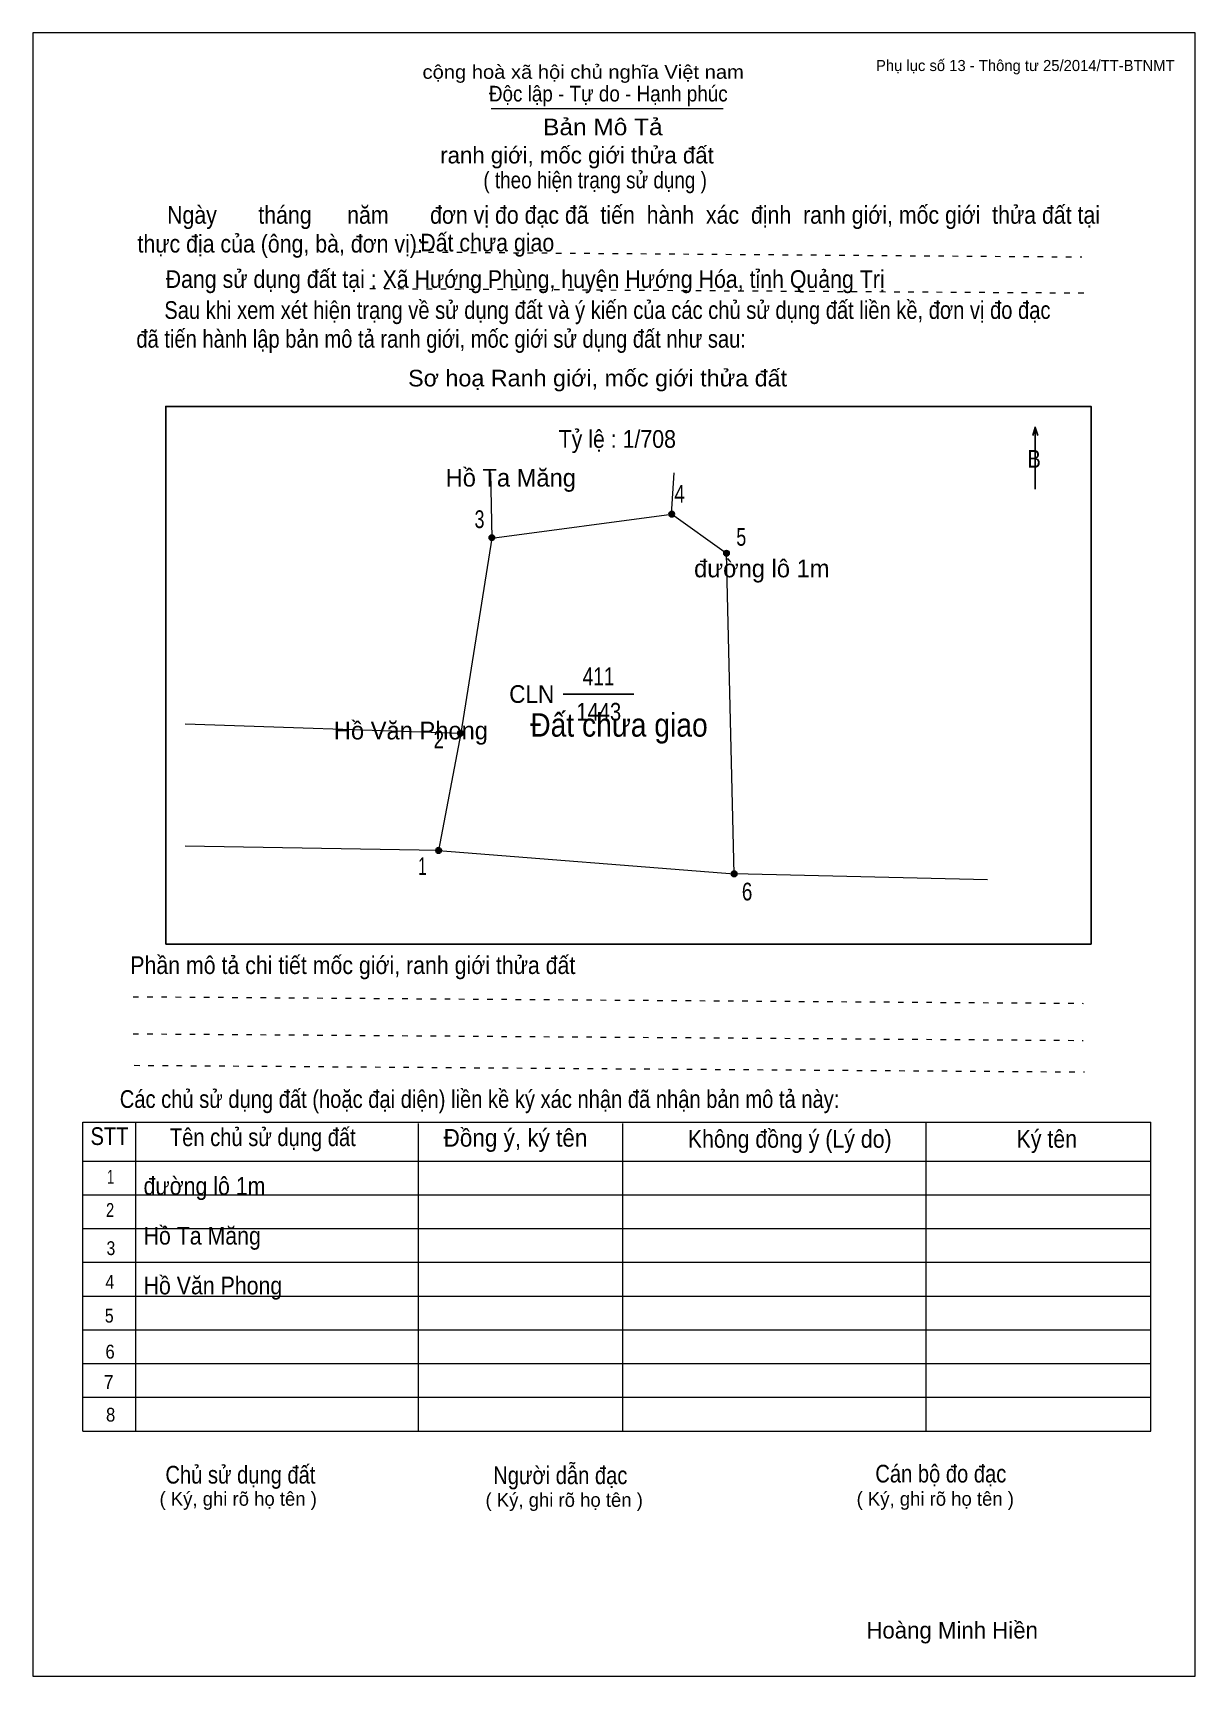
# Model space of a CAD drawing. Header units: centimetres. Extents: x 0 to 21, y 0 to 29.7.
import ezdxf
from ezdxf.enums import TextEntityAlignment as Align

# ---------------------------------------------------------------- set-up
doc = ezdxf.new("R2010")
doc.units = ezdxf.units.CM
doc.header["$LTSCALE"] = 0.13
doc.linetypes.add('DOTTED', pattern=[1.5, 0.3, -1.2])
for name, color, linetype, lineweight in [('1', 7, 'Continuous', 13), ('32', 7, 'Continuous', 25), ('33', 7, 'Continuous', 25), ('61', 7, 'Continuous', 13), ('62', 7, 'Continuous', 13)]:
    doc.layers.add(name, color=color, linetype=linetype, lineweight=lineweight)
for name, color, linetype in [('34', 7, 'Continuous'), ('45', 7, 'Continuous'), ('51', 7, 'Continuous'), ('63', 7, 'Continuous')]:
    doc.layers.add(name, color=color, linetype=linetype)

msp = doc.modelspace()

# ---------------------------------------------------------------- hatches: boundary and pattern name
at = {"layer": '32'}
for points in [[(11.5934, 21.0007, 1), (11.4934, 21.0007, 1)], [(8.3427, 20.5767, 1), (8.2427, 20.5767, 1)], [(12.5827, 20.294, 1), (12.4827, 20.294, 1)], [(7.7773, 17.0433, 1), (7.6773, 17.0433, 1)], [(7.3802, 14.9219, 1), (7.2802, 14.9219, 1)], [(12.7212, 14.5007, 1), (12.6212, 14.5007, 1)]]:
    msp.add_hatch(color=256, dxfattribs=at).paths.add_polyline_path(points)

# ---------------------------------------------------------------- linework, layer by layer
at = {"layer": '1'}
msp.add_lwpolyline([(21, 0), (21, 29.7), (0, 29.7), (0, 0)], close=True, dxfattribs=at)
at = {"layer": '32'}
for centre in [(11.5434, 21.0007), (8.2927, 20.5767), (12.5327, 20.294), (7.7273, 17.0433), (7.3302, 14.9219), (12.6712, 14.5007)]:
    msp.add_circle(centre, 0.05, dxfattribs=at)
at = {"layer": '33'}
msp.add_line((9.58, 17.75), (10.86, 17.75), dxfattribs=at)
at = {"layer": '61'}
for p, q in [((8.27, 21.75), (8.29, 20.57)), ((8.29, 20.57), (11.54, 21)), ((2.75, 17.21), (7.73, 17.04)), ((7.33, 14.92), (2.75, 15)), ((7.33, 14.92), (12.67, 14.5)), ((17.25, 14.39), (12.67, 14.5))]:
    msp.add_line(p, q, dxfattribs=at)
for points in [[(12.67, 14.5), (12.53, 20.29), (11.54, 21), (11.59, 21.75)], [(8.29, 20.57), (7.73, 17.04), (7.33, 14.92)]]:
    msp.add_lwpolyline(points, dxfattribs=at)
at = {"layer": '62'}
for p, q in [((8.28, 28.33), (12.47, 28.33)), ((0.9, 10.01), (20.2, 10.01)), ((0.9, 4.43), (0.9, 10.01)), ((1.86, 4.43), (1.86, 10.01)), ((6.97, 4.43), (6.97, 9.99)), ((10.66, 4.43), (10.66, 9.99)), ((16.14, 4.43), (16.14, 10.01)), ((20.2, 4.43), (20.2, 10.01)), ((0.9, 9.31), (20.2, 9.31)), ((0.9, 8.7), (20.2, 8.7)), ((0.9, 8.09), (20.2, 8.09)), ((0.9, 7.48), (20.2, 7.48)), ((0.9, 6.87), (20.2, 6.87)), ((0.9, 6.26), (20.2, 6.26)), ((0.9, 5.65), (20.2, 5.65)), ((0.9, 5.04), (20.2, 5.04)), ((0.9, 4.43), (20.2, 4.43))]:
    msp.add_line(p, q, dxfattribs=at)
at = {"layer": '62', "linetype": 'DOTTED'}
for p, q in [((6.89, 25.74), (18.95, 25.65)), ((6.09, 25.08), (19.04, 25)), ((1.81, 12.28), (18.98, 12.16)), ((1.81, 11.61), (18.98, 11.49)), ((1.83, 11.04), (19, 10.92))]:
    msp.add_line(p, q, dxfattribs=at)
at = {"layer": '62', "lineweight": 25}
for p, q in [((18.11, 22.58), (18.11, 21.45)), ((18.11, 22.57), (18.07, 22.42)), ((18.11, 22.57), (18.16, 22.42))]:
    msp.add_line(p, q, dxfattribs=at)
msp.add_lwpolyline([(2.4, 13.23), (19.12, 13.23), (19.12, 22.95), (2.4, 22.95)], close=True, dxfattribs=at)

# ---------------------------------------------------------------- texts
at = {"layer": '32'}
for s, width, p in [('4', 0.8, (11.685, 21.21)), ('3', 0.75, (8.07, 20.75)), ('5', 0.75, (12.8, 20.43)), ('2', 0.8, (7.335, 16.77)), ('1', 0.65, (7.04, 14.48)), ('6', 0.8, (12.905, 14.02))]:
    msp.add_text(s, height=0.32, dxfattribs=dict(at, width=width)).set_placement(p, align=Align.CENTER)
at = {"layer": '33'}
for s, p in [('Hồ Ta Măng', (8.635, 21.5)), ('đường lô 1m', (13.17, 19.86)), ('Hồ Văn Phong', (6.83, 16.93))]:
    msp.add_text(s, height=0.32, dxfattribs=at).set_placement(p, align=Align.CENTER)
for s, width, p in [('411', 0.8, (10.22, 17.91)), ('1443', 0.85, (10.225, 17.27))]:
    msp.add_text(s, height=0.32, dxfattribs=dict(at, width=width)).set_placement(p, align=Align.CENTER)
at = {"layer": '33', "width": 0.95}
msp.add_text('CLN', height=0.32, dxfattribs=at).set_placement((9.42, 17.59), align=Align.RIGHT)
at = {"layer": '34', "width": 0.9}
for s, p in [('Đất chưa giao', (7, 25.75)), ('đường lô 1m', (2, 8.7)), ('Hồ Ta Măng', (2, 7.8)), ('Hồ Văn Phong', (2, 6.9))]:
    msp.add_text(s, height=0.32, dxfattribs=at).set_placement(p)
at = {"layer": '45', "width": 0.9}
msp.add_text('Đất chưa giao', height=0.424, dxfattribs=at).set_placement((10.59, 16.98), align=Align.CENTER)
at = {"layer": '51', "width": 0.9}
msp.add_text('Tỷ lệ : 1/708', height=0.32, dxfattribs=at).set_placement((9.5, 22.2))
at = {"layer": '62'}
for s, height, width, p in [('cộng hoà xã hội chủ nghĩa Việt nam', 0.2474, 1.1, (7.04, 28.87)), ('Độc lập - Tự do - Hạnh phúc', 0.2828, 0.9, (8.24, 28.46)), ('Bản Mô Tả', 0.3, 1.1, (9.22, 27.85)), ('( theo hiện trạng sử dụng )', 0.3, 0.85, (8.14, 26.89)), ('     Ngày       tháng      năm       đơn vị đo đạc đã  tiến  hành  xác  định  ranh giới, mốc giới  thửa đất tại ', 0.32, 0.9, (1.89, 26.25)), ('thực địa của (ông, bà, đơn vị): ', 0.32, 0.9, (1.89, 25.73)), ('Đang sử dụng đất tại : Xã Hướng Phùng, huyện Hướng Hóa, tỉnh Quảng Trị', 0.32, 0.9, (2.4, 25.09)), ('     Sau khi xem xét hiện trạng về sử dụng đất và ý kiến của các chủ sử dụng đất liền kề, đơn vị đo đạc ', 0.32, 0.85, (1.87, 24.53)), ('đã tiến hành lập bản mô tả ranh giới, mốc giới sử dụng đất như sau:', 0.32, 0.85, (1.87, 24.01)), ('Sơ hoạ Ranh giới, mốc giới thửa đất', 0.3, 1.05, (6.78, 23.31)), ('B', 0.32, 0.85, (17.97, 21.84)), ('Phần mô tả chi tiết mốc giới, ranh giới thửa đất ', 0.32, 0.9, (1.76, 12.69)), ('Các chủ sử dụng đất (hoặc đại diện) liền kề ký xác nhận đã nhận bản mô tả này:', 0.32, 0.85, (1.57, 10.27))]:
    msp.add_text(s, height=height, dxfattribs=dict(at, width=width)).set_placement(p)
msp.add_text('ranh giới, mốc giới thửa đất', height=0.3, dxfattribs=at).set_placement((7.36, 27.34))
for s, height, width, p in [('STT', 0.32, 0.85, (1.385, 9.6)), ('Tên chủ sử dụng đất', 0.32, 0.85, (4.155, 9.58)), ('Đồng ý, ký tên', 0.32, 0.95, (8.72, 9.57)), ('Không đồng ý (Lý do)', 0.32, 0.9, (13.675, 9.55)), ('Ký tên', 0.32, 0.9, (18.32, 9.55)), ('1', 0.25, 0.7, (1.405, 8.9)), ('2', 0.25, 0.8, (1.395, 8.3)), ('3', 0.25, 0.85, (1.41, 7.61)), ('4', 0.25, 0.85, (1.39, 7)), ('5', 0.25, 0.85, (1.38, 6.39)), ('6', 0.25, 0.9, (1.395, 5.74)), ('7', 0.25, 0.95, (1.37, 5.19)), ('8', 0.25, 0.9, (1.405, 4.6)), ('Người dẫn đạc', 0.32, 0.85, (9.53, 3.47)), ('Chủ sử dụng đất', 0.32, 0.85, (3.75, 3.48)), ('Cán bộ đo đạc', 0.32, 0.85, (16.405, 3.5))]:
    msp.add_text(s, height=height, dxfattribs=dict(at, width=width)).set_placement(p, align=Align.CENTER)
for p in [(3.71, 3.08), (9.6, 3.06), (16.305, 3.08)]:
    msp.add_text('( Ký, ghi rõ họ tên )', height=0.25, dxfattribs=at).set_placement(p, align=Align.CENTER)
at = {"layer": '63'}
msp.add_text('Phụ lục số 13 - Thông tư 25/2014/TT-BTNMT', height=0.2, dxfattribs=at).set_placement((20.63, 29.01), align=Align.RIGHT)
msp.add_text('Hoàng Minh Hiền', height=0.3, dxfattribs=at).set_placement((16.61, 0.68), align=Align.CENTER)

doc.saveas('drawing.dxf')
